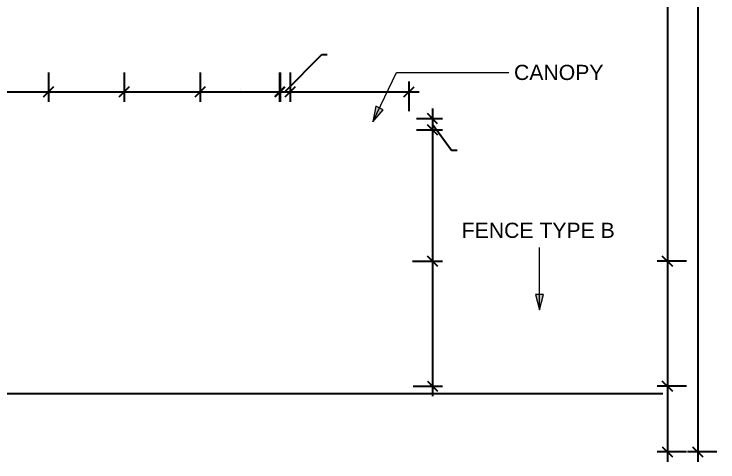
# Model space of a CAD drawing. Header units: millimetres. Extents: x -1379 to 1385823, y -4884429 to 548763.
# Drawn here: x 323642 to 337564, y -2345175 to -2336310 of the extents above; entities that cross this region are included whole.
import ezdxf

# ---------------------------------------------------------------- set-up
doc = ezdxf.new("R2010")
doc.units = ezdxf.units.MM
doc.layers.add('000 - D I M', color=7, linetype='Continuous')
doc.layers.add('A-DETL-THIN', color=7, linetype='Continuous', lineweight=25)
doc.layers.add('G-ANNO-TEXT', color=7, linetype='Continuous', lineweight=9)
doc.styles.add('ARIAL', font='arial.ttf')
doc.styles.add('Arial_2', font='arial.ttf', dxfattribs={"height": 3})
doc.dimstyles.new('DPA-DIM-3_0_T-T', dxfattribs={"dimscale": 304.8, "dimtxt": 306.07782, "dimasz": 0.656168, "dimexe": 0.656168, "dimexo": 0.0625, "dimgap": 0.164042, "dimtad": 1, "dimdec": 0, "dimzin": 0, "dimdsep": 46, "dimtxsty": 'Arial_2', "dimblk1": 'OBLIQUE', "dimblk2": 'OBLIQUE', "dimsah": 1, "dimcen": 0.09, "dimdle": 0.656168, "dimclrd": 7, "dimclre": 7, "dimclrt": 7, "dimadec": 8, "dimazin": 0, "dimtfac": 1, "dimtdec": 4, "dimtix": 1, "dimtmove": 0, "dimatfit": 3, "dimfxl": 1.312336, "dimfxlon": 1, "dimtvp": 1, "dimtolj": 1, "dimtzin": 0, "dimarcsym": 2})
doc.dimstyles.new('DPA-DIM-3_0_T-T_1', dxfattribs={"dimscale": 304.8, "dimtxt": 306.07782, "dimasz": 0.656168, "dimexe": 0.656168, "dimexo": 0.0625, "dimgap": 0.164042, "dimtad": 1, "dimdec": 0, "dimzin": 0, "dimdsep": 46, "dimtxsty": 'Arial_2', "dimblk1": 'OBLIQUE', "dimblk2": 'OBLIQUE', "dimsah": 1, "dimcen": 0.09, "dimdle": 0.656168, "dimclrd": 7, "dimclre": 7, "dimclrt": 7, "dimadec": 8, "dimazin": 0, "dimtfac": 1, "dimtdec": 4, "dimtix": 1, "dimtmove": 1, "dimatfit": 3, "dimfxl": 1.312336, "dimfxlon": 1, "dimtvp": 1, "dimtolj": 1, "dimtzin": 0, "dimarcsym": 2})

# ---------------------------------------------------------------- blocks, each defined once
blk = doc.blocks.new('_Oblique')
at = {"color": 7, "linetype": 'ByBlock', "lineweight": -2}
blk.add_line((-0.5, -0.5), (0.5, 0.5), dxfattribs=at)
blk = doc.blocks.new('*D1779')
at = {"layer": '000 - D I M', "color": 7, "lineweight": -2, "transparency": 16777216}
for p, q in [((336564, -2335150), (336564, -2341400)), ((336945, -2335350), (336364, -2335350)), ((336945, -2341200), (336364, -2341200))]:
    blk.add_line(p, q, dxfattribs=at)
at = {"layer": 'Defpoints', "color": 7, "transparency": 16777216}
for p in [(336964, -2335350), (336564, -2341200), (336964, -2341200)]:
    blk.add_point(p, dxfattribs=at)
at = {"layer": '000 - D I M', "color": 7, "lineweight": -2, "transparency": 16777216, "xscale": 200, "yscale": 200, "zscale": 200}
for p, rotation in [((336564, -2335350), 90), ((336564, -2341200), 270)]:
    blk.add_blockref('_Oblique', p, dxfattribs=dict(at, rotation=rotation))
at = {"layer": '000 - D I M', "color": 7, "transparency": 16777216, "insert": (336512, -2338275), "char_height": 3, "width": 1107.53, "attachment_point": 5, "rotation": 90, "style": 'Arial_2'}
blk.add_mtext('\\A1;5850', dxfattribs=at)
blk = doc.blocks.new('*D1780')
at = {"layer": '000 - D I M', "color": 7, "lineweight": -2, "transparency": 16777216}
for p, q in [((336564, -2341000), (336564, -2343875)), ((336945, -2341200), (336364, -2341200)), ((336945, -2343675), (336364, -2343675))]:
    blk.add_line(p, q, dxfattribs=at)
at = {"layer": 'Defpoints', "color": 7, "transparency": 16777216}
for p in [(336964, -2341200), (336564, -2343675), (336964, -2343675)]:
    blk.add_point(p, dxfattribs=at)
at = {"layer": '000 - D I M', "color": 7, "lineweight": -2, "transparency": 16777216, "xscale": 200, "yscale": 200, "zscale": 200}
for p, rotation in [((336564, -2341200), 90), ((336564, -2343675), 270)]:
    blk.add_blockref('_Oblique', p, dxfattribs=dict(at, rotation=rotation))
at = {"layer": '000 - D I M', "color": 7, "transparency": 16777216, "insert": (336512, -2342438), "char_height": 3, "width": 1107.53, "attachment_point": 5, "rotation": 90, "style": 'Arial_2'}
blk.add_mtext('\\A1;2475', dxfattribs=at)
blk = doc.blocks.new('*D1781')
at = {"layer": '000 - D I M', "color": 7, "lineweight": -2, "transparency": 16777216}
for p, q in [((336564, -2343475), (336564, -2345175)), ((336945, -2343675), (336364, -2343675)), ((336945, -2344975), (336364, -2344975))]:
    blk.add_line(p, q, dxfattribs=at)
at = {"layer": 'Defpoints', "color": 7, "transparency": 16777216}
for p in [(336964, -2343675), (336564, -2344975), (336964, -2344975)]:
    blk.add_point(p, dxfattribs=at)
at = {"layer": '000 - D I M', "color": 7, "lineweight": -2, "transparency": 16777216, "xscale": 200, "yscale": 200, "zscale": 200}
for p, rotation in [((336564, -2343675), 90), ((336564, -2344975), 270)]:
    blk.add_blockref('_Oblique', p, dxfattribs=dict(at, rotation=rotation))
at = {"layer": '000 - D I M', "color": 7, "transparency": 16777216, "insert": (336512, -2344325), "char_height": 3, "width": 1107.53, "attachment_point": 5, "rotation": 90, "style": 'Arial_2'}
blk.add_mtext('\\A1;1300', dxfattribs=at)
blk = doc.blocks.new('*D1782')
at = {"layer": '000 - D I M', "color": 7, "lineweight": -2, "transparency": 16777216}
for p, q in [((337164, -2330350), (337164, -2345175)), ((337545, -2330550), (336964, -2330550)), ((337545, -2344975), (336964, -2344975))]:
    blk.add_line(p, q, dxfattribs=at)
at = {"layer": 'Defpoints', "color": 7, "transparency": 16777216}
for p in [(337564, -2330550), (337164, -2344975), (337564, -2344975)]:
    blk.add_point(p, dxfattribs=at)
at = {"layer": '000 - D I M', "color": 7, "lineweight": -2, "transparency": 16777216, "xscale": 200, "yscale": 200, "zscale": 200}
for p, rotation in [((337164, -2330550), 90), ((337164, -2344975), 270)]:
    blk.add_blockref('_Oblique', p, dxfattribs=dict(at, rotation=rotation))
at = {"layer": '000 - D I M', "color": 7, "transparency": 16777216, "insert": (337112, -2337763), "char_height": 3, "width": 1384.41, "attachment_point": 5, "rotation": 90, "style": 'Arial_2'}
blk.add_mtext('\\A1;14425', dxfattribs=at)
blk = doc.blocks.new('*D1783')
at = {"layer": '000 - D I M', "color": 7, "lineweight": -2, "transparency": 16777216}
for p, q in [((331917, -2341000), (331917, -2343875)), ((331522, -2341200), (332117, -2341200)), ((331536, -2343675), (332117, -2343675))]:
    blk.add_line(p, q, dxfattribs=at)
at = {"layer": 'Defpoints', "color": 7, "transparency": 16777216}
for p in [(331503, -2341200), (331517, -2343675), (331917, -2343675)]:
    blk.add_point(p, dxfattribs=at)
at = {"layer": '000 - D I M', "color": 7, "lineweight": -2, "transparency": 16777216, "xscale": 200, "yscale": 200, "zscale": 200}
for p, rotation in [((331917, -2341200), 90), ((331917, -2343675), 270)]:
    blk.add_blockref('_Oblique', p, dxfattribs=dict(at, rotation=rotation))
at = {"layer": '000 - D I M', "color": 7, "transparency": 16777216, "insert": (331865, -2342438), "char_height": 3, "width": 1107.53, "attachment_point": 5, "rotation": 90, "style": 'Arial_2'}
blk.add_mtext('\\A1;2475', dxfattribs=at)
blk = doc.blocks.new('*D1790')
at = {"layer": '000 - D I M', "color": 7, "lineweight": -2, "transparency": 16777216}
for p, q in [((322821, -2337467), (322821, -2338048)), ((324321, -2337467), (324321, -2338048)), ((322621, -2337848), (324521, -2337848))]:
    blk.add_line(p, q, dxfattribs=at)
at = {"layer": 'Defpoints', "color": 7, "transparency": 16777216}
for p in [(322821, -2337448), (324321, -2337448), (324321, -2337848)]:
    blk.add_point(p, dxfattribs=at)
at = {"layer": '000 - D I M', "color": 7, "lineweight": -2, "transparency": 16777216, "xscale": 200, "yscale": 200, "zscale": 200, "rotation": 180}
blk.add_blockref('_Oblique', (322821, -2337848), dxfattribs=at)
at = {"layer": '000 - D I M', "color": 7, "lineweight": -2, "transparency": 16777216, "xscale": 200, "yscale": 200, "zscale": 200}
blk.add_blockref('_Oblique', (324321, -2337848), dxfattribs=at)
at = {"layer": '000 - D I M', "color": 7, "transparency": 16777216, "insert": (323571, -2337796), "char_height": 3, "width": 1107.53, "attachment_point": 5, "style": 'Arial_2'}
blk.add_mtext('\\A1;1500', dxfattribs=at)
blk = doc.blocks.new('*D1791')
at = {"layer": '000 - D I M', "color": 7, "lineweight": -2, "transparency": 16777216}
for p, q in [((324321, -2337467), (324321, -2338048)), ((325821, -2337467), (325821, -2338048)), ((324121, -2337848), (326021, -2337848))]:
    blk.add_line(p, q, dxfattribs=at)
at = {"layer": 'Defpoints', "color": 7, "transparency": 16777216}
for p in [(324321, -2337448), (325821, -2337448), (325821, -2337848)]:
    blk.add_point(p, dxfattribs=at)
at = {"layer": '000 - D I M', "color": 7, "lineweight": -2, "transparency": 16777216, "xscale": 200, "yscale": 200, "zscale": 200, "rotation": 180}
blk.add_blockref('_Oblique', (324321, -2337848), dxfattribs=at)
at = {"layer": '000 - D I M', "color": 7, "lineweight": -2, "transparency": 16777216, "xscale": 200, "yscale": 200, "zscale": 200}
blk.add_blockref('_Oblique', (325821, -2337848), dxfattribs=at)
at = {"layer": '000 - D I M', "color": 7, "transparency": 16777216, "insert": (325071, -2337796), "char_height": 3, "width": 1107.53, "attachment_point": 5, "style": 'Arial_2'}
blk.add_mtext('\\A1;1500', dxfattribs=at)
blk = doc.blocks.new('*D1792')
at = {"layer": '000 - D I M', "color": 7, "lineweight": -2, "transparency": 16777216}
for p, q in [((325821, -2337467), (325821, -2338048)), ((327321, -2337467), (327321, -2338048)), ((325621, -2337848), (327521, -2337848))]:
    blk.add_line(p, q, dxfattribs=at)
at = {"layer": 'Defpoints', "color": 7, "transparency": 16777216}
for p in [(325821, -2337448), (327321, -2337448), (327321, -2337848)]:
    blk.add_point(p, dxfattribs=at)
at = {"layer": '000 - D I M', "color": 7, "lineweight": -2, "transparency": 16777216, "xscale": 200, "yscale": 200, "zscale": 200, "rotation": 180}
blk.add_blockref('_Oblique', (325821, -2337848), dxfattribs=at)
at = {"layer": '000 - D I M', "color": 7, "lineweight": -2, "transparency": 16777216, "xscale": 200, "yscale": 200, "zscale": 200}
blk.add_blockref('_Oblique', (327321, -2337848), dxfattribs=at)
at = {"layer": '000 - D I M', "color": 7, "transparency": 16777216, "insert": (326571, -2337796), "char_height": 3, "width": 1107.53, "attachment_point": 5, "style": 'Arial_2'}
blk.add_mtext('\\A1;1500', dxfattribs=at)
blk = doc.blocks.new('*D1793')
at = {"layer": '000 - D I M', "color": 7, "lineweight": -2, "transparency": 16777216}
for p, q in [((327321, -2337467), (327321, -2338048)), ((328904, -2337467), (328904, -2338048)), ((327121, -2337848), (329104, -2337848))]:
    blk.add_line(p, q, dxfattribs=at)
at = {"layer": 'Defpoints', "color": 7, "transparency": 16777216}
for p in [(327321, -2337448), (328904, -2337448), (328904, -2337848)]:
    blk.add_point(p, dxfattribs=at)
at = {"layer": '000 - D I M', "color": 7, "lineweight": -2, "transparency": 16777216, "xscale": 200, "yscale": 200, "zscale": 200, "rotation": 180}
blk.add_blockref('_Oblique', (327321, -2337848), dxfattribs=at)
at = {"layer": '000 - D I M', "color": 7, "lineweight": -2, "transparency": 16777216, "xscale": 200, "yscale": 200, "zscale": 200}
blk.add_blockref('_Oblique', (328904, -2337848), dxfattribs=at)
at = {"layer": '000 - D I M', "color": 7, "transparency": 16777216, "insert": (328112, -2337796), "char_height": 3, "width": 1107.53, "attachment_point": 5, "style": 'Arial_2'}
blk.add_mtext('\\A1;1583', dxfattribs=at)
blk = doc.blocks.new('*D1795')
at = {"layer": '000 - D I M', "color": 7, "lineweight": -2, "transparency": 16777216}
for p, q in [((331917, -2338180), (331917, -2338800)), ((331604, -2338380), (332117, -2338380)), ((331917, -2338490), (332297, -2339001)), ((331604, -2338600), (332117, -2338600)), ((332297, -2339001), (332403, -2339001))]:
    blk.add_line(p, q, dxfattribs=at)
at = {"layer": 'Defpoints', "color": 7, "transparency": 16777216}
for p in [(331585, -2338380), (331585, -2338600), (331917, -2338600)]:
    blk.add_point(p, dxfattribs=at)
at = {"layer": '000 - D I M', "color": 7, "lineweight": -2, "transparency": 16777216, "xscale": 200, "yscale": 200, "zscale": 200}
for p, rotation in [((331917, -2338380), 90), ((331917, -2338600), 270)]:
    blk.add_blockref('_Oblique', p, dxfattribs=dict(at, rotation=rotation))
at = {"layer": '000 - D I M', "color": 7, "transparency": 16777216, "insert": (332345, -2338949), "char_height": 3, "width": 830.65, "attachment_point": 1, "rotation": 90, "line_spacing_factor": 0.941778, "style": 'Arial_2'}
blk.add_mtext('\\A1;220', dxfattribs=at)
blk = doc.blocks.new('*D1796')
at = {"layer": '000 - D I M', "color": 7, "lineweight": -2, "transparency": 16777216}
for p, q in [((331917, -2338400), (331917, -2341400)), ((331604, -2338600), (332117, -2338600)), ((331536, -2341200), (332117, -2341200))]:
    blk.add_line(p, q, dxfattribs=at)
at = {"layer": 'Defpoints', "color": 7, "transparency": 16777216}
for p in [(331585, -2338600), (331517, -2341200), (331917, -2341200)]:
    blk.add_point(p, dxfattribs=at)
at = {"layer": '000 - D I M', "color": 7, "lineweight": -2, "transparency": 16777216, "xscale": 200, "yscale": 200, "zscale": 200}
for p, rotation in [((331917, -2338600), 90), ((331917, -2341200), 270)]:
    blk.add_blockref('_Oblique', p, dxfattribs=dict(at, rotation=rotation))
at = {"layer": '000 - D I M', "color": 7, "transparency": 16777216, "insert": (331865, -2339900), "char_height": 3, "width": 1107.53, "attachment_point": 5, "rotation": 90, "style": 'Arial_2'}
blk.add_mtext('\\A1;2600', dxfattribs=at)
blk = doc.blocks.new('*D1809')
at = {"layer": '000 - D I M', "color": 7, "lineweight": -2, "transparency": 16777216}
for p, q in [((328999, -2337848), (329728, -2337108)), ((329728, -2337108), (329835, -2337108)), ((328894, -2337467), (328894, -2338048)), ((329104, -2337467), (329104, -2338048)), ((328694, -2337848), (329304, -2337848))]:
    blk.add_line(p, q, dxfattribs=at)
at = {"layer": 'Defpoints', "color": 7, "transparency": 16777216}
for p in [(328894, -2337448), (329104, -2337448), (329104, -2337848)]:
    blk.add_point(p, dxfattribs=at)
at = {"layer": '000 - D I M', "color": 7, "lineweight": -2, "transparency": 16777216, "xscale": 200, "yscale": 200, "zscale": 200, "rotation": 180}
blk.add_blockref('_Oblique', (328894, -2337848), dxfattribs=at)
at = {"layer": '000 - D I M', "color": 7, "lineweight": -2, "transparency": 16777216, "xscale": 200, "yscale": 200, "zscale": 200}
blk.add_blockref('_Oblique', (329104, -2337848), dxfattribs=at)
at = {"layer": '000 - D I M', "color": 7, "transparency": 16777216, "insert": (329778, -2337054), "char_height": 3, "width": 830.65, "attachment_point": 1, "line_spacing_factor": 0.941778, "style": 'Arial_2'}
blk.add_mtext('\\A1;210', dxfattribs=at)
blk = doc.blocks.new('*D1810')
at = {"layer": '000 - D I M', "color": 7, "lineweight": -2, "transparency": 16777216}
for p, q in [((329104, -2337467), (329104, -2338048)), ((331454, -2338229), (331454, -2337648)), ((328904, -2337848), (331654, -2337848))]:
    blk.add_line(p, q, dxfattribs=at)
at = {"layer": 'Defpoints', "color": 7, "transparency": 16777216}
for p in [(329104, -2337448), (331454, -2337848), (331454, -2338248)]:
    blk.add_point(p, dxfattribs=at)
at = {"layer": '000 - D I M', "color": 7, "lineweight": -2, "transparency": 16777216, "xscale": 200, "yscale": 200, "zscale": 200, "rotation": 180}
blk.add_blockref('_Oblique', (329104, -2337848), dxfattribs=at)
at = {"layer": '000 - D I M', "color": 7, "lineweight": -2, "transparency": 16777216, "xscale": 200, "yscale": 200, "zscale": 200}
blk.add_blockref('_Oblique', (331454, -2337848), dxfattribs=at)
at = {"layer": '000 - D I M', "color": 7, "transparency": 16777216, "insert": (330279, -2337796), "char_height": 3, "width": 1107.53, "attachment_point": 5, "style": 'Arial_2'}
blk.add_mtext('\\A1;2350', dxfattribs=at)

msp = doc.modelspace()

# ---------------------------------------------------------------- hatches: boundary and pattern name
at = {"layer": 'G-ANNO-TEXT'}
for points in [[(330737.2, -2338441.1), (330939.9, -2338205.9), (330795.1, -2338136)], [(334034.3, -2342163), (334114.7, -2341863), (333953.9, -2341863)]]:
    msp.add_hatch(color=7, dxfattribs=at).paths.add_polyline_path(points)

# ---------------------------------------------------------------- linework, layer by layer
at = {"layer": 'A-DETL-THIN', "color": 7}
msp.add_line((336474.2, -2343825.4), (305494, -2343825.4), dxfattribs=at)
at = {"layer": 'G-ANNO-TEXT', "color": 7}
for p, q in [((330737.2, -2338441.1), (331207.9, -2337465.1)), ((331207.9, -2337465.1), (333430.4, -2337465.1)), ((330795.1, -2338136), (330737.2, -2338441.1)), ((330939.9, -2338205.9), (330795.1, -2338136)), ((330737.2, -2338441.1), (330939.9, -2338205.9)), ((334034.3, -2342163), (334034.3, -2340932.7)), ((334114.7, -2341863), (333953.9, -2341863)), ((333953.9, -2341863), (334034.3, -2342163)), ((334034.3, -2342163), (334114.7, -2341863))]:
    msp.add_line(p, q, dxfattribs=at)

# ---------------------------------------------------------------- texts
at = {"layer": 'G-ANNO-TEXT', "color": 7, "char_height": 300, "attachment_point": 1, "style": 'ARIAL'}
for s, insert, width in [('CANOPY', (333530.4, -2337315.1), 2164.556), ('FENCE TYPE B', (332496.3, -2340440.3), 3719.83)]:
    msp.add_mtext(s, dxfattribs=dict(at, insert=insert, width=width))

# ---------------------------------------------------------------- dimensions: what is measured, and where the dimension line sits
at = {"layer": '000 - D I M', "color": 7}
for base, p1, p2, override, picture, middle in [((337163.6, -2344975.4), (337563.6, -2330550.4), (337563.6, -2344975.4), {"dimpost": '<>', "dimclrd": 7, "dimclre": 7, "dimclrt": 7, "dimfxl": 14425}, '*D1782', (337112.1, -2337762.9)), ((336563.6, -2341200.4), (336963.6, -2335350.4), (336963.6, -2341200.4), {"dimpost": '<>', "dimclrd": 7, "dimclre": 7, "dimclrt": 7, "dimfxl": 5850}, '*D1779', (336512.1, -2338275.4)), ((331916.6, -2341200.4), (331585, -2338600.4), (331516.6, -2341200.4), {"dimpost": '<>', "dimclrd": 7, "dimclre": 7, "dimclrt": 7, "dimfxl": 2600.901314}, '*D1796', (331865, -2339900.4)), ((331916.6, -2343675.4), (331502.6, -2341200.4), (331516.6, -2343675.4), {"dimpost": '<>', "dimclrd": 7, "dimclre": 7, "dimclrt": 7, "dimfxl": 2475.039664}, '*D1783', (331865, -2342437.9)), ((336563.6, -2343675.4), (336963.6, -2341200.4), (336963.6, -2343675.4), {"dimpost": '<>', "dimclrd": 7, "dimclre": 7, "dimclrt": 7, "dimfxl": 2475}, '*D1780', (336512.1, -2342437.9)), ((336563.6, -2344975.4), (336963.6, -2343675.4), (336963.6, -2344975.4), {"dimpost": '<>', "dimclrd": 7, "dimclre": 7, "dimclrt": 7, "dimfxl": 1300}, '*D1781', (336512.1, -2344325.4))]:
    dim = msp.add_linear_dim(base=base, p1=p1, p2=p2, angle=90, dimstyle='DPA-DIM-3_0_T-T', override=override, dxfattribs=at)
    dim.commit()
    dim.dimension.update_dxf_attribs({"geometry": picture, "text_midpoint": middle})
dim = msp.add_linear_dim(base=(329103.8, -2337847.9), p1=(328893.8, -2337447.9), p2=(329103.8, -2337447.9), dimstyle='DPA-DIM-3_0_T-T_1', override={"dimpost": '<>', "dimclrd": 7, "dimclre": 7, "dimclrt": 7, "dimfxl": 210}, dxfattribs=at)
dim.commit()
dim.dimension.update_dxf_attribs({"geometry": '*D1809', "text_midpoint": (329778.4, -2337108.1), "dimtype": 160})
for base, p1, p2, override, picture, middle in [((324320.8, -2337847.9), (322820.8, -2337447.9), (324320.8, -2337447.9), {"dimpost": '<>', "dimclrd": 7, "dimclre": 7, "dimclrt": 7, "dimfxl": 1500}, '*D1790', (323570.8, -2337796.3)), ((325820.8, -2337847.9), (324320.8, -2337447.9), (325820.8, -2337447.9), {"dimpost": '<>', "dimclrd": 7, "dimclre": 7, "dimclrt": 7, "dimfxl": 1500}, '*D1791', (325070.8, -2337796.3)), ((327320.8, -2337847.9), (325820.8, -2337447.9), (327320.8, -2337447.9), {"dimpost": '<>', "dimclrd": 7, "dimclre": 7, "dimclrt": 7, "dimfxl": 1500}, '*D1792', (326570.8, -2337796.3)), ((328903.8, -2337847.9), (327320.8, -2337447.9), (328903.8, -2337447.9), {"dimpost": '<>', "dimclrd": 7, "dimclre": 7, "dimclrt": 7, "dimfxl": 1583}, '*D1793', (328112.3, -2337796.3)), ((331453.8, -2337847.9), (329103.8, -2337447.9), (331453.8, -2338247.9), {"dimpost": '<>', "dimclrd": 7, "dimclre": 7, "dimclrt": 7, "dimfxl": 2482.438317}, '*D1810', (330278.8, -2337796.3))]:
    dim = msp.add_linear_dim(base=base, p1=p1, p2=p2, dimstyle='DPA-DIM-3_0_T-T', override=override, dxfattribs=at)
    dim.commit()
    dim.dimension.update_dxf_attribs({"geometry": picture, "text_midpoint": middle})
dim = msp.add_linear_dim(base=(331916.6, -2338600.4), p1=(331585, -2338380.4), p2=(331585, -2338600.4), angle=90, dimstyle='DPA-DIM-3_0_T-T_1', override={"dimpost": '<>', "dimclrd": 7, "dimclre": 7, "dimclrt": 7, "dimfxl": 220}, dxfattribs=at)
dim.commit()
dim.dimension.update_dxf_attribs({"geometry": '*D1795', "text_midpoint": (332346.6, -2339001.2), "dimtype": 160, "text_rotation": 90})

doc.saveas('drawing.dxf')
